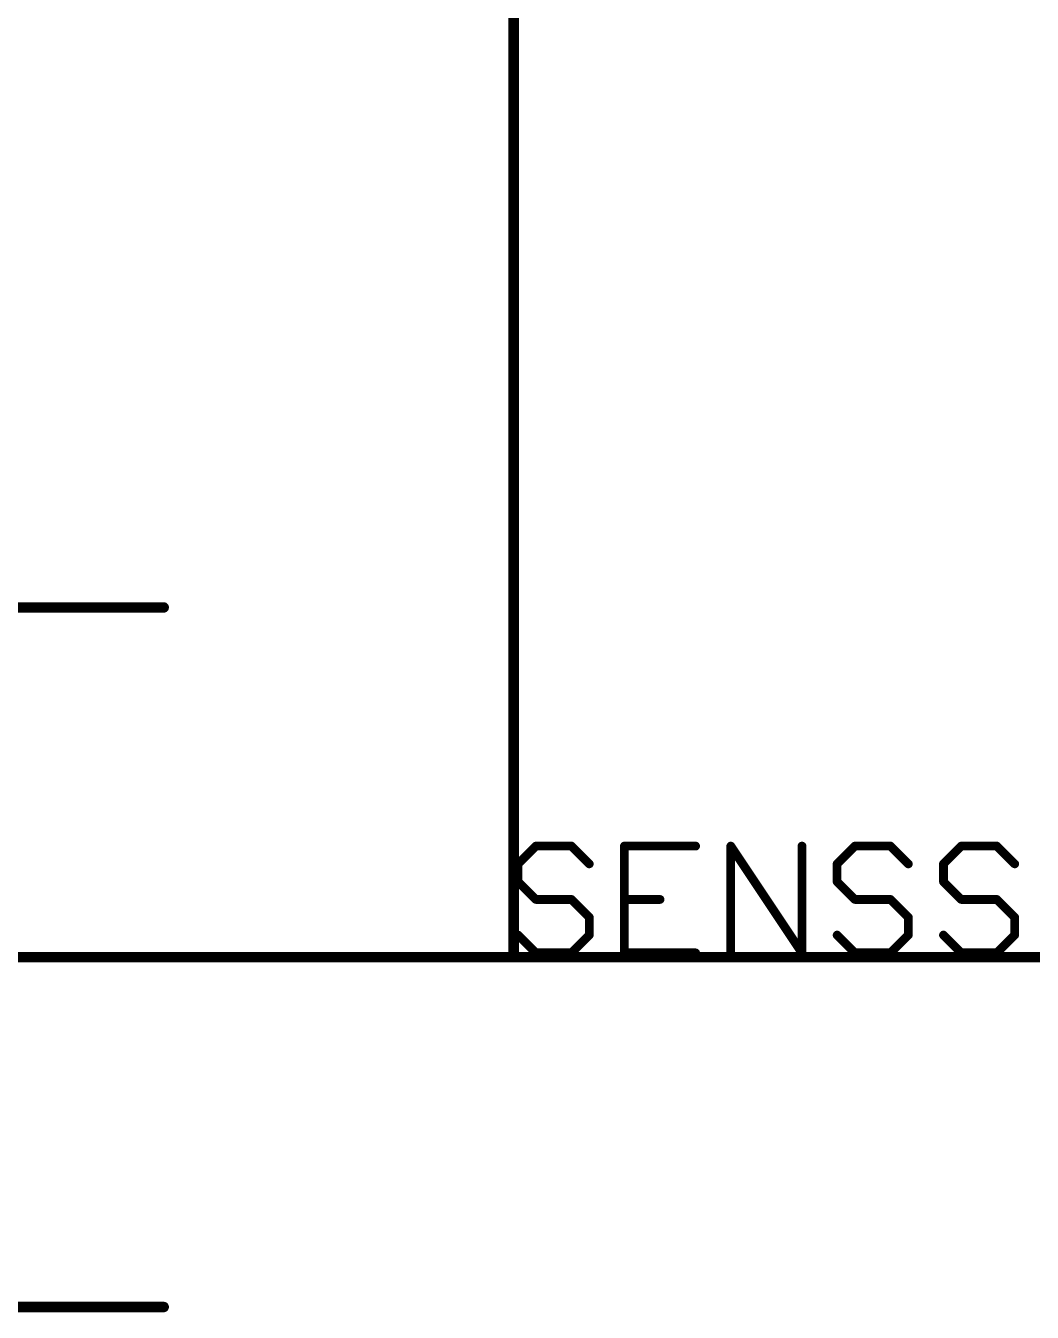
# Model space of a CAD drawing. Extents: x -44 to 217, y -56 to 126.
# Drawn here: x 15.78 to 30.39, y 40.56 to 59.25 of the extents above; entities that cross this region are included whole.
import ezdxf

# ---------------------------------------------------------------- set-up
doc = ezdxf.new("R2010")
doc.units = 0
doc.layers.add('91', color=94, linetype='CONTINUOUS')
doc.layers.add('95', color=251, linetype='CONTINUOUS')

msp = doc.modelspace()

# ---------------------------------------------------------------- linework, layer by layer
at = {"layer": '91', "const_width": 0.1524}
for points in [[(22.86, 45.72), (22.86, 60.96)], [(15.24, 50.8), (17.78, 50.8)], [(15.24, 45.72), (22.86, 45.72)], [(22.86, 45.72), (40.64, 45.72)], [(15.24, 40.64), (17.78, 40.64)]]:
    msp.add_lwpolyline(points, dxfattribs=at)
at = {"layer": '91', "const_width": 0.0762}
for points in [[(17.78, 50.7619, 1), (17.78, 50.8381)], [(22.86, 45.7581, 1), (22.86, 45.6819)], [(22.86, 45.6819, 1), (22.86, 45.7581)], [(22.8219, 45.72, 1), (22.8981, 45.72)], [(17.78, 40.6019, 1), (17.78, 40.6781)]]:
    msp.add_lwpolyline(points, format="xyb", dxfattribs=at)
at = {"layer": '95', "const_width": 0.127}
for points in [[(23.182, 47.3342), (22.9235, 47.0758)], [(23.6989, 47.3342), (23.182, 47.3342)], [(23.9573, 47.0758), (23.6989, 47.3342)], [(25.5009, 47.3342), (24.4671, 47.3342)], [(24.4671, 47.3342), (24.4671, 45.7835)], [(26.0107, 45.7835), (26.0107, 47.3342)], [(26.0107, 47.3342), (27.0445, 45.7835)], [(27.0445, 45.7835), (27.0445, 47.3342)], [(27.8128, 47.3342), (27.5543, 47.0758)], [(28.3297, 47.3342), (27.8128, 47.3342)], [(28.5881, 47.0758), (28.3297, 47.3342)], [(29.3564, 47.3342), (29.0979, 47.0758)], [(29.8733, 47.3342), (29.3564, 47.3342)], [(30.1317, 47.0758), (29.8733, 47.3342)], [(22.9235, 47.0758), (22.9235, 46.8173)], [(27.5543, 47.0758), (27.5543, 46.8173)], [(29.0979, 47.0758), (29.0979, 46.8173)], [(22.9235, 46.8173), (23.182, 46.5589)], [(27.5543, 46.8173), (27.8128, 46.5589)], [(29.0979, 46.8173), (29.3564, 46.5589)], [(23.182, 46.5589), (23.6989, 46.5589)], [(23.6989, 46.5589), (23.9573, 46.3004)], [(24.4671, 46.5589), (24.984, 46.5589)], [(27.8128, 46.5589), (28.3297, 46.5589)], [(28.3297, 46.5589), (28.5881, 46.3004)], [(29.3564, 46.5589), (29.8733, 46.5589)], [(29.8733, 46.5589), (30.1317, 46.3004)], [(23.9573, 46.3004), (23.9573, 46.042)], [(28.5881, 46.3004), (28.5881, 46.042)], [(30.1317, 46.3004), (30.1317, 46.042)], [(23.182, 45.7835), (22.9235, 46.042)], [(23.9573, 46.042), (23.6989, 45.7835)], [(27.8128, 45.7835), (27.5543, 46.042)], [(28.5881, 46.042), (28.3297, 45.7835)], [(29.3564, 45.7835), (29.0979, 46.042)], [(30.1317, 46.042), (29.8733, 45.7835)], [(23.6989, 45.7835), (23.182, 45.7835)], [(24.4671, 45.7835), (25.5009, 45.7835)], [(28.3297, 45.7835), (27.8128, 45.7835)], [(29.8733, 45.7835), (29.3564, 45.7835)]]:
    msp.add_lwpolyline(points, dxfattribs=at)
at = {"layer": '95', "const_width": 0.0635}
for points in [[(23.182, 47.366, 1), (23.182, 47.3025)], [(23.2044, 47.3118, 1), (23.1595, 47.3567)], [(23.7213, 47.3567, 1), (23.6764, 47.3118)], [(23.6989, 47.3025, 1), (23.6989, 47.366)], [(24.4671, 47.366, 1), (24.4671, 47.3025)], [(24.4989, 47.3342, 1), (24.4354, 47.3342)], [(25.5009, 47.3025, 1), (25.5009, 47.366)], [(26.0371, 47.3518, 1), (25.9843, 47.3166)], [(26.0425, 47.3342, 1), (25.979, 47.3342)], [(27.0763, 47.3342, 1), (27.0128, 47.3342)], [(27.8128, 47.366, 1), (27.8128, 47.3025)], [(27.8352, 47.3118, 1), (27.7903, 47.3567)], [(28.3521, 47.3567, 1), (28.3072, 47.3118)], [(28.3297, 47.3025, 1), (28.3297, 47.366)], [(29.3564, 47.366, 1), (29.3564, 47.3025)], [(29.3788, 47.3118, 1), (29.3339, 47.3567)], [(29.8957, 47.3567, 1), (29.8508, 47.3118)], [(29.8733, 47.3025, 1), (29.8733, 47.366)], [(22.901, 47.0982, 1), (22.946, 47.0533)], [(22.9552, 47.0758, 1), (22.8918, 47.0758)], [(23.9349, 47.0533, 1), (23.9798, 47.0982)], [(27.5861, 47.0758, 1), (27.5226, 47.0758)], [(27.5319, 47.0982, 1), (27.5768, 47.0533)], [(28.5657, 47.0533, 1), (28.6106, 47.0982)], [(29.1297, 47.0758, 1), (29.0662, 47.0758)], [(29.0755, 47.0982, 1), (29.1204, 47.0533)], [(30.1093, 47.0533, 1), (30.1542, 47.0982)], [(22.946, 46.8398, 1), (22.901, 46.7949)], [(22.8918, 46.8173, 1), (22.9552, 46.8173)], [(27.5768, 46.8398, 1), (27.5319, 46.7949)], [(27.5226, 46.8173, 1), (27.5861, 46.8173)], [(29.0662, 46.8173, 1), (29.1297, 46.8173)], [(29.1204, 46.8398, 1), (29.0755, 46.7949)], [(23.182, 46.5906, 1), (23.182, 46.5271)], [(23.1595, 46.5364, 1), (23.2044, 46.5813)], [(23.7213, 46.5813, 1), (23.6764, 46.5364)], [(23.6989, 46.5271, 1), (23.6989, 46.5906)], [(24.4671, 46.5906, 1), (24.4671, 46.5271)], [(24.984, 46.5271, 1), (24.984, 46.5906)], [(27.8128, 46.5906, 1), (27.8128, 46.5271)], [(27.7903, 46.5364, 1), (27.8352, 46.5813)], [(28.3521, 46.5813, 1), (28.3072, 46.5364)], [(28.3297, 46.5271, 1), (28.3297, 46.5906)], [(29.3564, 46.5906, 1), (29.3564, 46.5271)], [(29.3339, 46.5364, 1), (29.3788, 46.5813)], [(29.8957, 46.5813, 1), (29.8508, 46.5364)], [(29.8733, 46.5271, 1), (29.8733, 46.5906)], [(23.9891, 46.3004, 1), (23.9256, 46.3004)], [(23.9349, 46.278, 1), (23.9798, 46.3229)], [(28.6199, 46.3004, 1), (28.5564, 46.3004)], [(28.5657, 46.278, 1), (28.6106, 46.3229)], [(30.1635, 46.3004, 1), (30.1, 46.3004)], [(30.1093, 46.278, 1), (30.1542, 46.3229)], [(22.946, 46.0644, 1), (22.901, 46.0195)], [(23.9256, 46.042, 1), (23.9891, 46.042)], [(23.9798, 46.0195, 1), (23.9349, 46.0644)], [(27.5768, 46.0644, 1), (27.5319, 46.0195)], [(28.5564, 46.042, 1), (28.6199, 46.042)], [(28.6106, 46.0195, 1), (28.5657, 46.0644)], [(29.1204, 46.0644, 1), (29.0755, 46.0195)], [(30.1, 46.042, 1), (30.1635, 46.042)], [(30.1542, 46.0195, 1), (30.1093, 46.0644)], [(23.182, 45.8153, 1), (23.182, 45.7518)], [(23.1595, 45.761, 1), (23.2044, 45.806)], [(23.6764, 45.806, 1), (23.7213, 45.761)], [(23.6989, 45.7518, 1), (23.6989, 45.8153)], [(24.4671, 45.8153, 1), (24.4671, 45.7518)], [(24.4354, 45.7835, 1), (24.4989, 45.7835)], [(25.5009, 45.7518, 1), (25.5009, 45.8153)], [(25.979, 45.7835, 1), (26.0425, 45.7835)], [(27.0128, 45.7835, 1), (27.0763, 45.7835)], [(27.0181, 45.7659, 1), (27.0709, 45.8011)], [(27.8128, 45.8153, 1), (27.8128, 45.7518)], [(27.7903, 45.761, 1), (27.8352, 45.806)], [(28.3072, 45.806, 1), (28.3521, 45.761)], [(28.3297, 45.7518, 1), (28.3297, 45.8153)], [(29.3564, 45.8153, 1), (29.3564, 45.7518)], [(29.3339, 45.761, 1), (29.3788, 45.806)], [(29.8508, 45.806, 1), (29.8957, 45.761)], [(29.8733, 45.7518, 1), (29.8733, 45.8153)]]:
    msp.add_lwpolyline(points, format="xyb", dxfattribs=at)

doc.saveas('drawing.dxf')
